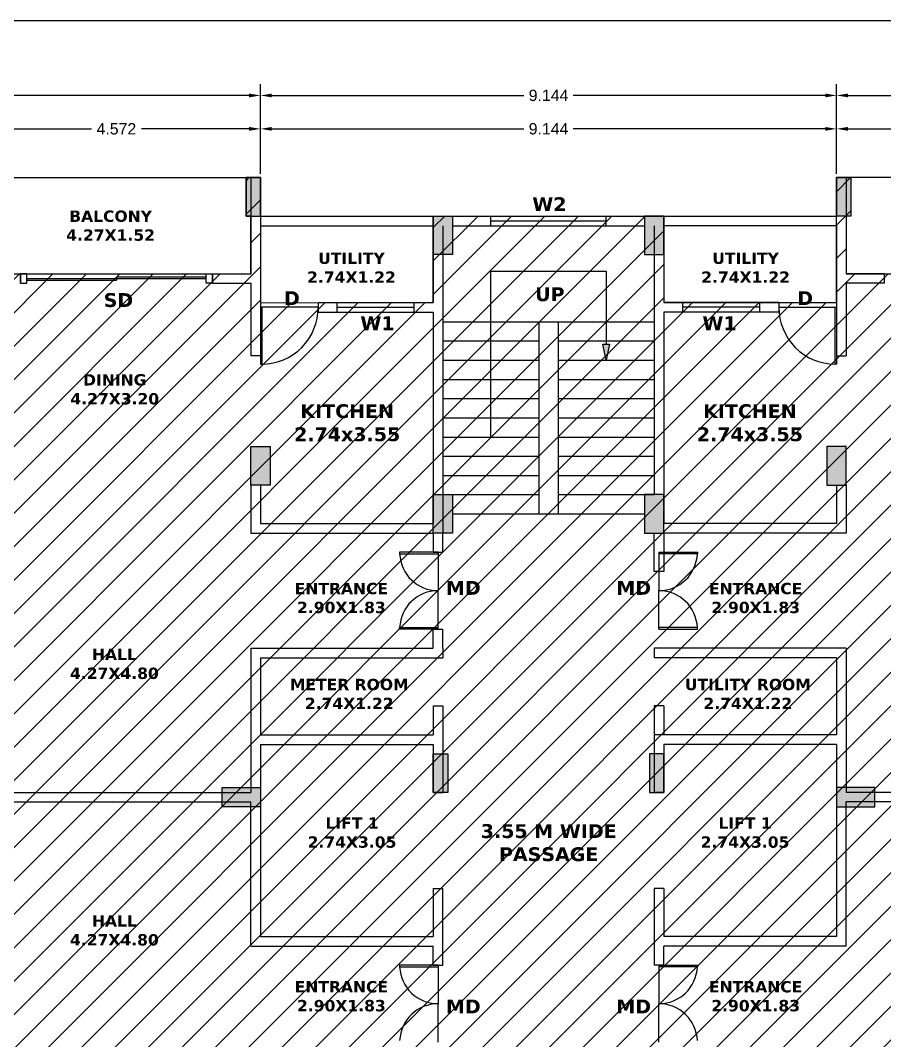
# Model space of a CAD drawing. Header units: metres. Extents: x 619 to 842, y 1450 to 1542.
# Drawn here: x 755.53 to 769.25, y 1490.06 to 1506.24 of the extents above; entities that cross this region are included whole.
import ezdxf

# ---------------------------------------------------------------- set-up
doc = ezdxf.new("R2010")
doc.units = ezdxf.units.M
doc.header["$LTSCALE"] = 0.5
doc.header["$MEASUREMENT"] = 0
for name, color, linetype in [('_Door', 114, 'Continuous'), ('_Floor', 153, 'Continuous'), ('_StairCase', 120, 'Continuous'), ('CENTERLINE', 1, 'Continuous'), ('EXTERIOR BOUNDRY', 6, 'Continuous'), ('TEXT', 7, 'Continuous'), ('wall', 7, 'Continuous'), ('WINDOW', 5, 'Continuous')]:
    doc.layers.add(name, color=color, linetype=linetype)
doc.styles.get("Standard").update_dxf_attribs({"font": 'arial.ttf'})
doc.dimstyles.get("Standard").update_dxf_attribs({"dimtxt": 0.18, "dimasz": 0.18, "dimexe": 0.18, "dimexo": 0.0625, "dimgap": 0.09, "dimtad": 0, "dimtih": 1, "dimtoh": 1, "dimdec": 3, "dimzin": 0, "dimdsep": 46, "dimtxsty": 'Standard', "dimcen": 0.09, "dimadec": 0, "dimazin": 0, "dimtfac": 1, "dimtdec": 3, "dimtofl": 0, "dimtmove": 0, "dimatfit": 3, "dimfxl": 1, "dimtolj": 1, "dimtzin": 0, "dimarcsym": 0})

# ---------------------------------------------------------------- blocks, each defined once
blk = doc.blocks.new('*D57')
at = {"color": 0, "lineweight": -2, "transparency": 16777216}
for p, q in [((754.771, 1503.811), (754.771, 1504.703)), ((759.343, 1503.811), (759.343, 1504.703)), ((754.951, 1504.523), (756.661, 1504.523)), ((759.163, 1504.523), (757.454, 1504.523))]:
    blk.add_line(p, q, dxfattribs=at)
at = {"color": 0, "transparency": 16777216}
for points in [[(754.951, 1504.553), (754.951, 1504.493), (754.771, 1504.523)], [(759.163, 1504.553), (759.163, 1504.493), (759.343, 1504.523)]]:
    blk.add_solid(points, dxfattribs=at)
at = {"layer": 'Defpoints', "color": 0, "transparency": 16777216}
for p in [(759.343, 1504.523), (754.771, 1503.749), (759.343, 1503.749)]:
    blk.add_point(p, dxfattribs=at)
at = {"color": 0, "transparency": 16777216, "insert": (757.057, 1504.523), "char_height": 0.18, "attachment_point": 5}
blk.add_mtext('\\A1;4.572', dxfattribs=at)
blk = doc.blocks.new('*D58')
at = {"color": 0, "lineweight": -2, "transparency": 16777216}
for p, q in [((759.343, 1503.811), (759.343, 1504.703)), ((768.488, 1503.811), (768.488, 1504.703)), ((759.523, 1504.523), (763.522, 1504.523)), ((768.308, 1504.523), (764.309, 1504.523))]:
    blk.add_line(p, q, dxfattribs=at)
at = {"color": 0, "transparency": 16777216}
for points in [[(759.523, 1504.553), (759.523, 1504.493), (759.343, 1504.523)], [(768.308, 1504.553), (768.308, 1504.493), (768.488, 1504.523)]]:
    blk.add_solid(points, dxfattribs=at)
at = {"layer": 'Defpoints', "color": 0, "transparency": 16777216}
for p in [(768.488, 1504.523), (759.343, 1503.749), (768.488, 1503.749)]:
    blk.add_point(p, dxfattribs=at)
at = {"color": 0, "transparency": 16777216, "insert": (763.916, 1504.523), "char_height": 0.18, "attachment_point": 5}
blk.add_mtext('\\A1;9.144', dxfattribs=at)
blk = doc.blocks.new('*D59')
at = {"color": 0, "lineweight": -2, "transparency": 16777216}
for p, q in [((768.488, 1503.811), (768.488, 1504.703)), ((773.06, 1503.811), (773.06, 1504.703)), ((768.668, 1504.523), (770.377, 1504.523)), ((772.88, 1504.523), (771.17, 1504.523))]:
    blk.add_line(p, q, dxfattribs=at)
at = {"color": 0, "transparency": 16777216}
for points in [[(768.668, 1504.553), (768.668, 1504.493), (768.488, 1504.523)], [(772.88, 1504.553), (772.88, 1504.493), (773.06, 1504.523)]]:
    blk.add_solid(points, dxfattribs=at)
at = {"layer": 'Defpoints', "color": 0, "transparency": 16777216}
for p in [(773.06, 1504.523), (768.488, 1503.749), (773.06, 1503.749)]:
    blk.add_point(p, dxfattribs=at)
at = {"color": 0, "transparency": 16777216, "insert": (770.774, 1504.523), "char_height": 0.18, "attachment_point": 5}
blk.add_mtext('\\A1;4.572', dxfattribs=at)
blk = doc.blocks.new('*D62')
at = {"color": 0, "lineweight": -2, "transparency": 16777216}
for p, q in [((749.284, 1503.811), (749.284, 1505.233)), ((759.343, 1503.811), (759.343, 1505.233)), ((749.464, 1505.053), (753.859, 1505.053)), ((759.163, 1505.053), (754.769, 1505.053))]:
    blk.add_line(p, q, dxfattribs=at)
at = {"color": 0, "transparency": 16777216}
for points in [[(749.464, 1505.083), (749.464, 1505.023), (749.284, 1505.053)], [(759.163, 1505.083), (759.163, 1505.023), (759.343, 1505.053)]]:
    blk.add_solid(points, dxfattribs=at)
at = {"layer": 'Defpoints', "color": 0, "transparency": 16777216}
for p in [(759.343, 1505.053), (749.284, 1503.749), (759.343, 1503.749)]:
    blk.add_point(p, dxfattribs=at)
at = {"color": 0, "transparency": 16777216, "insert": (754.314, 1505.053), "char_height": 0.18, "attachment_point": 5}
blk.add_mtext('\\A1;10.059', dxfattribs=at)
blk = doc.blocks.new('*D63')
at = {"color": 0, "lineweight": -2, "transparency": 16777216}
for p, q in [((759.343, 1503.811), (759.343, 1505.233)), ((768.488, 1503.811), (768.488, 1505.233)), ((759.523, 1505.053), (763.522, 1505.053)), ((768.308, 1505.053), (764.309, 1505.053))]:
    blk.add_line(p, q, dxfattribs=at)
at = {"color": 0, "transparency": 16777216}
for points in [[(759.523, 1505.083), (759.523, 1505.023), (759.343, 1505.053)], [(768.308, 1505.083), (768.308, 1505.023), (768.488, 1505.053)]]:
    blk.add_solid(points, dxfattribs=at)
at = {"layer": 'Defpoints', "color": 0, "transparency": 16777216}
for p in [(768.488, 1505.053), (759.343, 1503.749), (768.488, 1503.749)]:
    blk.add_point(p, dxfattribs=at)
at = {"color": 0, "transparency": 16777216, "insert": (763.916, 1505.053), "char_height": 0.18, "attachment_point": 5}
blk.add_mtext('\\A1;9.144', dxfattribs=at)
blk = doc.blocks.new('*D64')
at = {"color": 0, "lineweight": -2, "transparency": 16777216}
for p, q in [((768.488, 1503.811), (768.488, 1505.233)), ((778.547, 1503.811), (778.547, 1505.233)), ((768.668, 1505.053), (773.062, 1505.053)), ((778.367, 1505.053), (773.973, 1505.053))]:
    blk.add_line(p, q, dxfattribs=at)
at = {"color": 0, "transparency": 16777216}
for points in [[(768.668, 1505.083), (768.668, 1505.023), (768.488, 1505.053)], [(778.367, 1505.083), (778.367, 1505.023), (778.547, 1505.053)]]:
    blk.add_solid(points, dxfattribs=at)
at = {"layer": 'Defpoints', "color": 0, "transparency": 16777216}
for p in [(778.547, 1505.053), (768.488, 1503.749), (778.547, 1503.749)]:
    blk.add_point(p, dxfattribs=at)
at = {"color": 0, "transparency": 16777216, "insert": (773.517, 1505.053), "char_height": 0.18, "attachment_point": 5}
blk.add_mtext('\\A1;10.059', dxfattribs=at)

msp = doc.modelspace()

# ---------------------------------------------------------------- hatches: boundary and pattern name
h = msp.add_hatch(color=256)
h.dxf.hatch_style = 1
h.paths.add_polyline_path([(764.88349, 1501.10613), (764.83, 1501.10613), (764.77651, 1501.10613), (764.83, 1500.85289)])
at = {"layer": 'CENTERLINE'}
h = msp.add_hatch(color=256, dxfattribs=at)
h.dxf.hatch_style = 1
h.paths.add_polyline_path([(759.34333, 1503.74863), (759.11472, 1503.74863), (759.11472, 1503.139), (759.34333, 1503.139)])
h = msp.add_hatch(color=256, dxfattribs=at)
h.dxf.hatch_style = 1
h.paths.add_polyline_path([(768.48777, 1503.139), (768.71639, 1503.139), (768.71639, 1503.74863), (768.48777, 1503.74863)])
h = msp.add_hatch(color=256, dxfattribs=at)
h.dxf.hatch_style = 1
h.paths.add_polyline_path([(762.39148, 1503.139), (762.08666, 1503.139), (762.08666, 1502.52937), (762.39148, 1502.52937)])
h = msp.add_hatch(color=256, dxfattribs=at)
h.dxf.hatch_style = 1
h.paths.add_polyline_path([(765.43963, 1502.52937), (765.74444, 1502.52937), (765.74444, 1503.139), (765.43963, 1503.139)])
h = msp.add_hatch(color=256, dxfattribs=at)
h.dxf.hatch_style = 1
h.paths.add_polyline_path([(759.49574, 1499.48122), (759.19092, 1499.48122), (759.19092, 1498.87159), (759.49574, 1498.87159)])
h = msp.add_hatch(color=256, dxfattribs=at)
h.dxf.hatch_style = 1
h.paths.add_polyline_path([(768.33537, 1498.87159), (768.64018, 1498.87159), (768.64018, 1499.48122), (768.33537, 1499.48122)])
h = msp.add_hatch(color=256, dxfattribs=at)
h.dxf.hatch_style = 1
h.paths.add_polyline_path([(762.39148, 1498.71918), (762.08666, 1498.71918), (762.08666, 1498.10955), (762.39148, 1498.10955)])
h = msp.add_hatch(color=256, dxfattribs=at)
h.dxf.hatch_style = 1
h.paths.add_polyline_path([(765.43963, 1498.10955), (765.74444, 1498.10955), (765.74444, 1498.71918), (765.43963, 1498.71918)])
h = msp.add_hatch(color=256, dxfattribs=at)
h.dxf.hatch_style = 1
h.paths.add_polyline_path([(762.31527, 1494.60418), (762.08666, 1494.60418), (762.08666, 1493.99455), (762.31527, 1493.99455)])
h = msp.add_hatch(color=256, dxfattribs=at)
h.dxf.hatch_style = 1
h.paths.add_polyline_path([(765.51583, 1493.99455), (765.74444, 1493.99455), (765.74444, 1494.60418), (765.51583, 1494.60418)])
h = msp.add_hatch(color=256, dxfattribs=at)
h.dxf.hatch_style = 1
h.paths.add_polyline_path([(759.34333, 1493.76594), (759.34333, 1494.07076), (758.7337, 1494.07076), (758.7337, 1493.76594)])
h = msp.add_hatch(color=256, dxfattribs=at)
h.dxf.hatch_style = 1
h.paths.add_polyline_path([(769.0974, 1493.76594), (769.0974, 1494.07076), (768.48777, 1494.07076), (768.48777, 1493.76594)])
at = {"layer": 'EXTERIOR BOUNDRY', "lineweight": -3}
h = msp.add_hatch(dxfattribs=at)
h.set_pattern_fill('ANSI31', color=1, scale=3)
h.paths.add_polyline_path([(749.28444, 1503.74863), (753.24703, 1503.74863), (753.24703, 1501.61492), (754.77111, 1501.61492), (754.77111, 1503.74863), (754.99972, 1503.74863), (754.99972, 1503.139), (754.92352, 1503.139), (754.92352, 1502.22455), (759.19092, 1502.22455), (759.19092, 1503.139), (759.11472, 1503.139), (759.11472, 1503.74863), (759.34333, 1503.74863), (759.34333, 1501.76254), (762.08666, 1501.76733), (762.08666, 1503.139), (765.74444, 1503.139), (765.74444, 1501.76733), (768.48777, 1501.76733), (768.48777, 1503.74863), (768.71639, 1503.74863), (768.71639, 1503.139), (768.64018, 1503.139), (768.64018, 1502.22455), (772.90759, 1502.22455), (772.90759, 1503.139), (772.83139, 1503.139), (772.83139, 1503.74863), (773.06, 1503.74863), (773.06, 1501.61492), (774.58407, 1501.61492), (774.58407, 1503.74863), (778.54666, 1503.74863), (778.54666, 1498.96029), (780.15944, 1498.96029), (780.15944, 1497.0427), (780.22315, 1497.0427), (780.22315, 1490.794), (780.15944, 1490.794), (780.15944, 1488.8764), (778.54666, 1488.8764), (778.54666, 1484.08807), (774.58407, 1484.08807), (774.58407, 1486.22177), (773.06, 1486.22177), (773.06, 1484.08807), (772.83139, 1484.08807), (772.83139, 1484.6977), (772.90759, 1484.6977), (772.90759, 1485.61214), (768.64018, 1485.61214), (768.64018, 1484.6977), (768.71639, 1484.6977), (768.71639, 1484.08807), (768.48777, 1484.08807), (768.48777, 1484.6977), (768.48777, 1486.07247), (765.59203, 1486.07247), (765.59203, 1489.42233), (762.23907, 1489.42233), (762.23907, 1486.06937), (759.34333, 1486.06937), (759.34333, 1484.08807), (759.11472, 1484.08807), (759.11472, 1484.6977), (759.19092, 1484.6977), (759.19092, 1485.61214), (754.92352, 1485.61214), (754.92352, 1484.6977), (754.99972, 1484.6977), (754.99972, 1484.08807), (754.77111, 1484.08807), (754.77111, 1486.22177), (753.24703, 1486.22177), (753.24703, 1484.08807), (753.01842, 1484.08807), (749.28444, 1484.08807), (749.28444, 1488.8764), (747.67166, 1488.8764), (747.67166, 1490.794), (747.60796, 1490.794), (747.60796, 1497.0427), (747.67166, 1497.0427), (747.67166, 1498.96029), (749.28444, 1498.96029)])
h.paths.add_polyline_path([(754.77111, 1495.97585), (752.02777, 1495.97585), (752.02777, 1491.86085), (754.77111, 1491.86085)], flags=16)
h.paths.add_polyline_path([(775.80333, 1495.97585), (773.06, 1495.97585), (773.06, 1491.86085), (775.80333, 1491.86085)], flags=16)

# ---------------------------------------------------------------- linework, layer by layer
for p, q in [((762.08666, 1496.58548), (762.16287, 1496.58548)), ((762.08666, 1496.28066), (762.08666, 1496.58548)), ((762.16287, 1496.58548), (762.23907, 1496.58548)), ((762.23907, 1496.28066), (762.23907, 1496.58548))]:
    msp.add_line(p, q)
msp.add_lwpolyline([(763.00111, 1499.63363), (763.00111, 1502.26478), (764.83, 1502.26478), (764.83, 1501.10613), (764.88349, 1501.10613), (764.83, 1500.85289), (764.77651, 1501.10613), (764.83, 1501.10613)])
at = {"layer": '_Door'}
for p, q in [((755.63315, 1502.22455), (755.53315, 1502.22455)), ((755.53315, 1502.22455), (755.53315, 1502.07214)), ((755.63315, 1502.07214), (755.63315, 1502.22455)), ((758.48129, 1502.07214), (758.48129, 1502.22455)), ((758.48129, 1502.22455), (758.58129, 1502.22455)), ((758.58129, 1502.22455), (758.58129, 1502.07214)), ((755.53315, 1502.07214), (755.63315, 1502.07214)), ((755.63315, 1502.14835), (758.48129, 1502.14835)), ((755.63315, 1502.12335), (757.05722, 1502.12335)), ((757.05722, 1502.17335), (758.48129, 1502.17335)), ((757.05722, 1502.17335), (757.05722, 1502.12335)), ((758.58129, 1502.07214), (758.48129, 1502.07214)), ((760.25777, 1501.69113), (759.34333, 1501.69113)), ((759.34333, 1501.69113), (759.34333, 1500.79113)), ((759.36833, 1500.79113), (759.36833, 1501.69113)), ((767.57333, 1501.69113), (768.48777, 1501.69113)), ((768.46277, 1500.79113), (768.46277, 1501.69113)), ((768.48777, 1501.69113), (768.48777, 1500.79113)), ((759.34333, 1500.79113), (759.36833, 1500.79113)), ((768.48777, 1500.79113), (768.46277, 1500.79113)), ((762.16287, 1497.80548), (761.55287, 1497.80548)), ((761.55287, 1497.80548), (761.55287, 1497.78048)), ((761.55287, 1497.78048), (762.16287, 1497.78048)), ((762.16287, 1497.80548), (762.16287, 1497.19548)), ((765.66824, 1497.80548), (766.27824, 1497.80548)), ((765.66824, 1497.80548), (765.66824, 1497.19548)), ((766.27824, 1497.78048), (765.66824, 1497.78048)), ((766.27824, 1497.80548), (766.27824, 1497.78048)), ((762.16287, 1496.58548), (762.16287, 1497.19548)), ((765.66824, 1496.58548), (765.66824, 1497.19548)), ((761.55287, 1496.58548), (761.55287, 1496.61048)), ((761.55287, 1496.61048), (762.16287, 1496.61048)), ((762.16287, 1496.58548), (761.55287, 1496.58548)), ((766.27824, 1496.61048), (765.66824, 1496.61048)), ((765.66824, 1496.58548), (766.27824, 1496.58548)), ((766.27824, 1496.58548), (766.27824, 1496.61048)), ((762.16287, 1491.25122), (761.55287, 1491.25122)), ((761.55287, 1491.25122), (761.55287, 1491.22622)), ((761.55287, 1491.22622), (762.16287, 1491.22622)), ((762.16287, 1491.25122), (762.16287, 1490.64122)), ((765.66824, 1491.25122), (766.27824, 1491.25122)), ((765.66824, 1491.25122), (765.66824, 1490.64122)), ((766.27824, 1491.22622), (765.66824, 1491.22622)), ((766.27824, 1491.25122), (766.27824, 1491.22622)), ((762.16287, 1490.03122), (762.16287, 1490.64122)), ((765.66824, 1490.03122), (765.66824, 1490.64122))]:
    msp.add_line(p, q, dxfattribs=at)
for centre, radius, start, end in [((759.36833, 1501.68063), 0.88951, 270, 0.675944), ((768.46277, 1501.68063), 0.88951, 179.324056, 270), ((762.16287, 1497.80601), 0.61053, 182.396963, 270), ((765.66824, 1497.80601), 0.61053, 270, 357.603037), ((762.16287, 1496.58494), 0.61053, 90, 177.603037), ((765.66824, 1496.58494), 0.61053, 2.396963, 90), ((762.16287, 1491.25175), 0.61053, 182.396963, 270), ((765.66824, 1491.25175), 0.61053, 270, 357.603037), ((762.16287, 1490.03068), 0.61053, 90, 177.603037), ((765.66824, 1490.03068), 0.61053, 2.396963, 90)]:
    msp.add_arc(centre, radius, start, end, dxfattribs=at)
at = {"layer": '_Floor'}
msp.add_lwpolyline([(743.40535, 1506.24391), (784.37787, 1506.24391), (784.37787, 1478.99098), (743.40535, 1478.99098)], close=True, dxfattribs=at)
at = {"layer": '_StairCase'}
for p, q in [((762.23907, 1502.98659), (762.23907, 1498.10955)), ((762.39148, 1502.98659), (765.43963, 1502.98659)), ((765.59203, 1502.98659), (765.59203, 1498.71918)), ((762.23907, 1501.46252), (765.59203, 1501.46252)), ((763.76315, 1501.46252), (763.76315, 1498.41437)), ((764.06796, 1501.46252), (764.06796, 1498.41437)), ((762.23907, 1501.1577), (763.76315, 1501.1577)), ((764.06796, 1501.1577), (765.59203, 1501.1577)), ((762.23907, 1500.85289), (763.76315, 1500.85289)), ((764.06796, 1500.85289), (765.59203, 1500.85289)), ((762.23907, 1500.54807), (763.76315, 1500.54807)), ((764.06796, 1500.54807), (765.59203, 1500.54807)), ((762.23907, 1500.24326), (763.76315, 1500.24326)), ((764.06796, 1500.24326), (765.59203, 1500.24326)), ((762.23907, 1499.93844), (763.76315, 1499.93844)), ((764.06796, 1499.93844), (765.59203, 1499.93844)), ((762.23907, 1499.63363), (763.76315, 1499.63363)), ((764.06796, 1499.63363), (765.59203, 1499.63363)), ((762.23907, 1499.32881), (763.76315, 1499.32881)), ((764.06796, 1499.32881), (765.59203, 1499.32881)), ((762.23907, 1499.024), (763.76315, 1499.024)), ((764.06796, 1499.024), (765.59203, 1499.024)), ((762.23907, 1498.71918), (763.76315, 1498.71918)), ((764.06796, 1498.71918), (765.59203, 1498.71918)), ((762.39148, 1498.41437), (765.43963, 1498.41437))]:
    msp.add_line(p, q, dxfattribs=at)
at = {"layer": 'CENTERLINE'}
for points in [[(759.11472, 1503.139), (759.34333, 1503.139), (759.34333, 1503.74863), (759.11472, 1503.74863)], [(768.71639, 1503.139), (768.48777, 1503.139), (768.48777, 1503.74863), (768.71639, 1503.74863)], [(762.08666, 1503.139), (762.39148, 1503.139), (762.39148, 1502.52937), (762.08666, 1502.52937)], [(765.74444, 1503.139), (765.43963, 1503.139), (765.43963, 1502.52937), (765.74444, 1502.52937)], [(759.19092, 1499.48122), (759.49574, 1499.48122), (759.49574, 1498.87159), (759.19092, 1498.87159)], [(768.64018, 1499.48122), (768.33537, 1499.48122), (768.33537, 1498.87159), (768.64018, 1498.87159)], [(762.08666, 1498.71918), (762.39148, 1498.71918), (762.39148, 1498.10955), (762.08666, 1498.10955)], [(765.74444, 1498.71918), (765.43963, 1498.71918), (765.43963, 1498.10955), (765.74444, 1498.10955)], [(762.08666, 1494.60418), (762.31527, 1494.60418), (762.31527, 1493.99455), (762.08666, 1493.99455)], [(765.74444, 1494.60418), (765.51583, 1494.60418), (765.51583, 1493.99455), (765.74444, 1493.99455)], [(759.34333, 1494.07076), (759.34333, 1493.76594), (758.7337, 1493.76594), (758.7337, 1494.07076)], [(768.48777, 1494.07076), (768.48777, 1493.76594), (769.0974, 1493.76594), (769.0974, 1494.07076)]]:
    msp.add_lwpolyline(points, close=True, dxfattribs=at)
at = {"layer": 'EXTERIOR BOUNDRY', "lineweight": -3}
msp.add_lwpolyline([(754.92352, 1502.22455), (759.19092, 1502.22455), (759.19092, 1503.139), (759.11472, 1503.139), (759.11472, 1503.74863), (759.34333, 1503.74863), (759.34333, 1501.76254), (762.08666, 1501.76733), (762.08666, 1503.139), (765.74444, 1503.139), (765.74444, 1501.76733), (768.48777, 1501.76733), (768.48777, 1503.74863), (768.71639, 1503.74863), (768.71639, 1503.139), (768.64018, 1503.139), (768.64018, 1502.22455), (772.90759, 1502.22455)], dxfattribs=at)
at = {"layer": 'wall'}
for p, q in [((754.77111, 1503.74863), (759.34333, 1503.74863)), ((759.19092, 1503.74863), (759.19092, 1502.22455)), ((759.34333, 1503.74863), (759.34333, 1503.139)), ((773.06, 1503.74863), (768.48777, 1503.74863)), ((768.48777, 1503.74863), (768.48777, 1503.139)), ((768.64018, 1503.74863), (768.64018, 1502.22455)), ((759.34333, 1503.139), (768.48777, 1503.139)), ((759.34333, 1503.139), (759.34333, 1500.92399)), ((762.08666, 1503.139), (762.08666, 1501.76733)), ((759.34333, 1502.98659), (762.08666, 1502.98659)), ((759.34333, 1502.98659), (762.08666, 1502.98659)), ((768.48777, 1502.98659), (765.74444, 1502.98659)), ((768.48777, 1502.98659), (765.74444, 1502.98659)), ((765.74444, 1502.98659), (765.74444, 1501.76733)), ((768.48777, 1502.98659), (768.48777, 1500.92399)), ((755.53315, 1502.07214), (755.53315, 1502.22455)), ((758.58129, 1502.22455), (759.19092, 1502.22455)), ((758.58129, 1502.07214), (758.58129, 1502.22455)), ((758.58129, 1502.07214), (758.58129, 1502.22455)), ((758.58129, 1502.07214), (758.58129, 1502.22455)), ((769.24981, 1502.22455), (768.64018, 1502.22455)), ((769.24981, 1502.07214), (769.24981, 1502.22455)), ((758.58129, 1502.07214), (759.19092, 1502.07214)), ((759.19092, 1502.07214), (759.19092, 1500.92399)), ((769.24981, 1502.07214), (768.64018, 1502.07214)), ((768.64018, 1502.07214), (768.64018, 1500.92399)), ((760.25777, 1501.76733), (762.08666, 1501.76733)), ((760.25777, 1501.76733), (760.25777, 1501.61492)), ((767.57333, 1501.76733), (765.74444, 1501.76733)), ((767.57333, 1501.76733), (767.57333, 1501.61492)), ((760.25777, 1501.61492), (762.08666, 1501.61492)), ((762.08666, 1501.61492), (762.08666, 1498.26196)), ((767.57333, 1501.61492), (765.74444, 1501.61492)), ((765.74444, 1501.61492), (765.74444, 1498.26196)), ((759.34333, 1500.92399), (759.19092, 1500.92399)), ((768.48777, 1500.92399), (768.64018, 1500.92399)), ((759.19092, 1498.87159), (759.19092, 1498.10955)), ((759.34333, 1498.87159), (759.34333, 1498.26196)), ((768.48777, 1498.87159), (768.48777, 1498.26196)), ((768.64018, 1498.87159), (768.64018, 1498.10955)), ((759.34333, 1498.26196), (762.08666, 1498.26196)), ((768.48777, 1498.26196), (765.74444, 1498.26196)), ((759.19092, 1498.10955), (762.08666, 1498.10955)), ((762.08666, 1498.10955), (762.08666, 1497.80548)), ((762.08666, 1498.10955), (762.08666, 1497.80548)), ((762.23907, 1497.80548), (762.23907, 1498.10955)), ((762.23907, 1497.80548), (762.23907, 1498.10955)), ((765.59203, 1497.49992), (765.59203, 1498.10955)), ((768.64018, 1498.10955), (765.74444, 1498.10955)), ((765.74444, 1498.10955), (765.74444, 1497.49992)), ((762.08666, 1497.80548), (762.23907, 1497.80548)), ((762.08666, 1497.80548), (762.23907, 1497.80548)), ((765.74444, 1497.49992), (765.59203, 1497.49992)), ((759.19092, 1496.28066), (762.08666, 1496.28066)), ((759.19092, 1496.28066), (759.19092, 1493.99455)), ((762.23907, 1496.28066), (762.23907, 1496.12826)), ((765.59203, 1496.28066), (765.59203, 1496.12826)), ((768.64018, 1496.28066), (765.59203, 1496.28066)), ((768.64018, 1496.28066), (768.64018, 1493.99455)), ((759.34333, 1496.12826), (762.23907, 1496.12826)), ((759.34333, 1496.12826), (759.34333, 1494.909)), ((768.48777, 1496.12826), (765.59203, 1496.12826)), ((768.48777, 1496.12826), (768.48777, 1494.909)), ((762.08666, 1495.36622), (762.23907, 1495.36622)), ((762.08666, 1495.36622), (762.08666, 1494.909)), ((762.23907, 1495.36622), (762.23907, 1493.99455)), ((765.59203, 1495.36622), (765.59203, 1493.99455)), ((765.74444, 1495.36622), (765.59203, 1495.36622)), ((765.74444, 1495.36622), (765.74444, 1494.909)), ((759.34333, 1494.909), (762.08666, 1494.909)), ((768.48777, 1494.909), (765.59203, 1494.909)), ((759.34333, 1494.75659), (762.08666, 1494.75659)), ((759.34333, 1494.75659), (759.34333, 1491.70844)), ((762.08666, 1494.75659), (762.08666, 1493.99455)), ((765.74444, 1494.75659), (765.74444, 1493.99455)), ((768.48777, 1494.75659), (765.74444, 1494.75659)), ((768.48777, 1494.75659), (768.48777, 1491.70844)), ((754.92352, 1493.99455), (759.19092, 1493.99455)), ((762.08666, 1493.99455), (762.23907, 1493.99455)), ((765.74444, 1493.99455), (765.59203, 1493.99455)), ((772.90759, 1493.99455), (768.64018, 1493.99455)), ((754.92352, 1493.84214), (759.19092, 1493.84214)), ((759.19092, 1491.55603), (759.19092, 1493.84214)), ((772.90759, 1493.84214), (768.64018, 1493.84214)), ((768.64018, 1491.55603), (768.64018, 1493.84214)), ((762.08666, 1492.47048), (762.08666, 1491.70844)), ((762.08666, 1492.47048), (762.23907, 1492.47048)), ((762.23907, 1491.25122), (762.23907, 1492.47048)), ((765.59203, 1492.47048), (765.59203, 1491.25122)), ((765.74444, 1492.47048), (765.59203, 1492.47048)), ((765.74444, 1492.47048), (765.74444, 1491.70844)), ((759.34333, 1491.70844), (762.08666, 1491.70844)), ((768.48777, 1491.70844), (765.74444, 1491.70844)), ((759.19092, 1491.55603), (762.08666, 1491.55603)), ((762.08666, 1491.25122), (762.08666, 1491.55603)), ((768.64018, 1491.55603), (765.74444, 1491.55603)), ((765.74444, 1491.25122), (765.74444, 1491.55603)), ((762.08666, 1491.25122), (762.23907, 1491.25122)), ((765.74444, 1491.25122), (765.59203, 1491.25122))]:
    msp.add_line(p, q, dxfattribs=at)
at = {"layer": 'WINDOW'}
for p, q in [((763.00111, 1502.98659), (763.00111, 1503.139)), ((763.00111, 1503.06279), (764.83, 1503.06279)), ((764.83, 1502.98659), (764.83, 1503.139)), ((760.56259, 1501.61492), (760.56259, 1501.76733)), ((761.78185, 1501.61492), (761.78185, 1501.76733)), ((766.04926, 1501.61492), (766.04926, 1501.76733)), ((767.26852, 1501.61492), (767.26852, 1501.76733)), ((760.56259, 1501.69113), (761.78185, 1501.69113)), ((767.26852, 1501.69113), (766.04926, 1501.69113))]:
    msp.add_line(p, q, dxfattribs=at)

# ---------------------------------------------------------------- texts
at = {"layer": 'TEXT'}
for s, insert, char_height, width, attachment_point in [('{\\fVerdana|b1|i0|c0|p34;W2}', (763.65829, 1503.21777), 0.22, 0.1049532, 7), ('\\pxqc;{\\fVerdana|b1|i0|c0|p34;BALCONY\\P4.27X1.52}', (756.06452, 1502.74401), 0.18, 1.8005489, 7), ('\\pxqc;{\\fVerdana|b1|i0|c0|p34;UTILITY\\P2.74X1.22}', (759.88752, 1502.07998), 0.18, 1.8005489, 7), ('\\pxqc;{\\fVerdana|b1|i0|c0|p34;UTILITY\\P2.74X1.22}', (767.94358, 1502.07998), 0.18, 1.8005489, 9), ('{\\fVerdana|b1|i0|c0|p34;SD}', (756.85519, 1501.69252), 0.22, 0.1049532, 7), ('{\\fVerdana|b1|i0|c0|p34;D}', (759.71736, 1501.72696), 0.22, 0.1049532, 7), ('{\\fVerdana|b1|i0|c0|p34;UP}', (763.70364, 1502.00953), 0.22, 0.1049532, 1), ('{\\fVerdana|b1|i0|c0|p34;D}', (768.11375, 1501.72696), 0.22, 0.1049532, 9), ('{\\fVerdana|b1|i0|c0|p34;W1}', (760.92961, 1501.32776), 0.22, 0.1049532, 7), ('{\\fVerdana|b1|i0|c0|p34;W1}', (766.9015, 1501.32776), 0.22, 0.1049532, 9), ('\\pxqc;{\\fVerdana|b1|i0|c0|p34;DINING\\P4.27X3.20}', (756.13049, 1500.14702), 0.18, 1.8005489, 7), ('\\pxqc;{\\fVerdana|b1|i0|c0|p34;KITCHEN\\P2.74x3.55}', (759.70059, 1499.56314), 0.22, 2.0382149, 7), ('\\pxqc;{\\fVerdana|b1|i0|c0|p34;KITCHEN\\P2.74x3.55}', (768.13051, 1499.56314), 0.22, 2.0382149, 9), ('\\pxqc;{\\fVerdana|b1|i0|c0|p34;ENTRANCE\\P2.90X1.83}', (759.72764, 1496.83581), 0.18, 1.8005489, 7), ('{\\fVerdana|b1|i0|c0|p34;MD}', (762.2881, 1497.12894), 0.22, 0.1049532, 7), ('{\\fVerdana|b1|i0|c0|p34;MD}', (765.54301, 1497.12894), 0.22, 0.1049532, 9), ('\\pxqc;{\\fVerdana|b1|i0|c0|p34;ENTRANCE\\P2.90X1.83}', (768.10346, 1496.83581), 0.18, 1.8005489, 9), ('\\pxqc;{\\fVerdana|b1|i0|c0|p34;HALL\\P4.27X4.80}', (756.12486, 1495.79063), 0.18, 1.8005489, 7), ('\\pxqc;{\\fVerdana|b1|i0|c0|p34;METER ROOM\\P2.74X1.22}', (759.73385, 1495.79647), 0.18, 2.0371753, 1), ('\\pxqc;{\\fVerdana|b1|i0|c0|p34;UTILITY ROOM\\P2.74X1.22}', (768.09725, 1495.79647), 0.18, 2.0371753, 3), ('\\pxqc;{\\fVerdana|b1|i0|c0|p34;LIFT 1\\P2.74X3.05}', (759.89643, 1493.59695), 0.18, 1.8005489, 1), ('\\pxqc;{\\fVerdana|b1|i0|c0|p34;3.55 M WIDE \\PPASSAGE }', (762.79363, 1493.49032), 0.22, 2.2491689, 1), ('\\pxqc;{\\fVerdana|b1|i0|c0|p34;LIFT 1\\P2.74X3.05}', (767.93468, 1493.59695), 0.18, 1.8005489, 3), ('\\pxqc;{\\fVerdana|b1|i0|c0|p34;HALL\\P4.27X4.80}', (756.12486, 1492.04607), 0.18, 1.8005489, 1), ('\\pxqc;{\\fVerdana|b1|i0|c0|p34;ENTRANCE\\P2.90X1.83}', (759.72764, 1491.00089), 0.18, 1.8005489, 1), ('\\pxqc;{\\fVerdana|b1|i0|c0|p34;ENTRANCE\\P2.90X1.83}', (768.10346, 1491.00089), 0.18, 1.8005489, 3), ('{\\fVerdana|b1|i0|c0|p34;MD}', (762.2881, 1490.70776), 0.22, 0.1049532, 1), ('{\\fVerdana|b1|i0|c0|p34;MD}', (765.54301, 1490.70776), 0.22, 0.1049532, 3)]:
    msp.add_mtext(s, dxfattribs=dict(at, insert=insert, char_height=char_height, width=width, attachment_point=attachment_point))

# ---------------------------------------------------------------- dimensions: what is measured, and where the dimension line sits
dim = msp.add_aligned_dim(p1=(749.28444, 1503.74863), p2=(759.34333, 1503.74863), distance=1.30469, dimstyle='Standard', override={"dimtmove": 1})
dim.commit()
dim.dimension.update_dxf_attribs({"geometry": '*D62', "text_midpoint": (754.31389, 1505.05332)})
for base, p1, p2, picture, middle in [((768.48777, 1505.05332), (759.34333, 1503.74863), (768.48777, 1503.74863), '*D63', (763.91555, 1505.05332)), ((778.54666, 1505.05332), (768.48777, 1503.74863), (778.54666, 1503.74863), '*D64', (773.51722, 1505.05332)), ((759.34333, 1504.52317), (754.77111, 1503.74863), (759.34333, 1503.74863), '*D57', (757.05722, 1504.52317)), ((768.48777, 1504.52317), (759.34333, 1503.74863), (768.48777, 1503.74863), '*D58', (763.91555, 1504.52317)), ((773.06, 1504.52317), (768.48777, 1503.74863), (773.06, 1503.74863), '*D59', (770.77389, 1504.52317))]:
    dim = msp.add_linear_dim(base=base, p1=p1, p2=p2, angle=180, dimstyle='Standard', override={"dimtmove": 1})
    dim.commit()
    dim.dimension.update_dxf_attribs({"geometry": picture, "text_midpoint": middle})

doc.saveas('drawing.dxf')
